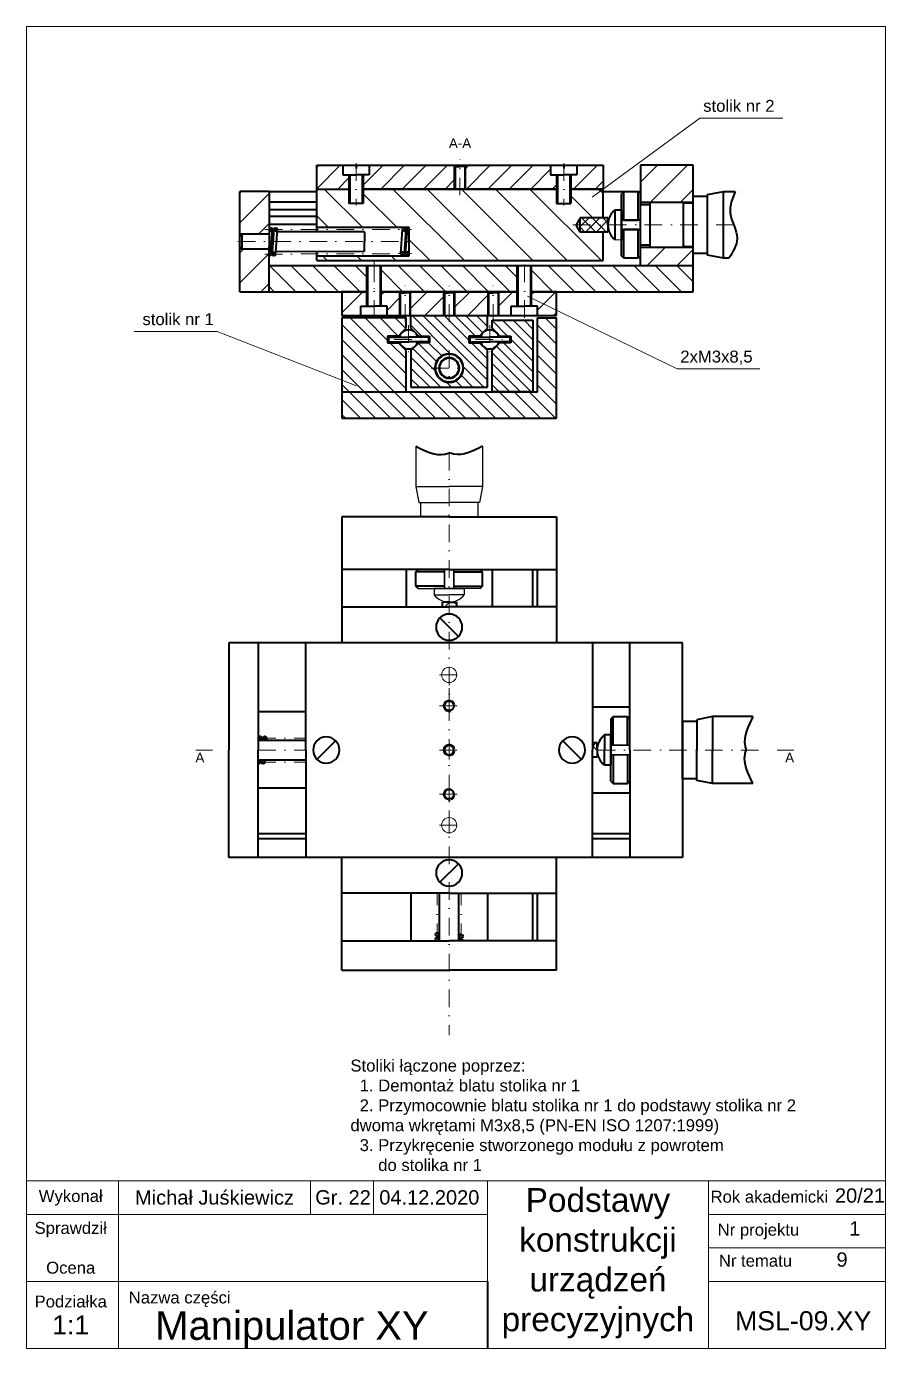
# Model space of a CAD drawing. Header units: millimetres. Extents: x -515 to 1270, y -828 to 914.
# Drawn here: x 53.2 to 233.2, y 306.5 to 583.5 of the extents above; entities that cross this region are included whole.
import ezdxf

# ---------------------------------------------------------------- set-up
doc = ezdxf.new("R2010")
doc.units = ezdxf.units.MM
doc.header["$LTSCALE"] = 3
doc.linetypes.add('DASHDOT', pattern=[2.4649, 1.23245, -0.616225, 0, -0.616225])
for name, color, linetype, lineweight in [('cienkie', 7, 'Continuous', 9), ('gwint', 212, 'Continuous', 13), ('kontur', 7, 'Continuous', 20), ('kontury', 7, 'Continuous', 40), ('kreskowanie', 5, 'Continuous', 13), ('opis', 3, 'Continuous', 20), ('osie', 1, 'DASHDOT', 18)]:
    doc.layers.add(name, color=color, linetype=linetype, lineweight=lineweight)
doc.styles.get("Standard").update_dxf_attribs({"font": 'arial.ttf'})
pattern_1 = [(135, (-109.7329, 193.4934), (-1.122532, -1.122532), [])]
pattern_2 = [(225, (380.189, 180.3809), (1.122532, -1.122532), [])]
pattern_3 = [(135, (46.6636, 15.3387), (-1.571545, -1.571545), [])]
pattern_4 = [(135, (46.6636, 15.3387), (-1.122532, -1.122532), [])]
pattern_5 = [(45, (-107.478, 305.533), (-3.14309, 3.14309), [])]

msp = doc.modelspace()

# ---------------------------------------------------------------- hatches: boundary and pattern name
at = {"layer": 'kreskowanie'}
h = msp.add_hatch(dxfattribs=at)
h.set_pattern_fill('ANSI31', color=5)
h.set_pattern_definition([(45, (-107.4782, 305.533), (-2.245064, 2.245064), [])])
h.paths.add_polyline_path([(143.034, 554.186), (142.784, 554.436), (125.034, 554.436), (125.034, 552.436), (123.784, 552.436), (123.784, 549.436), (143.034, 549.436)])
h.paths.add_polyline_path([(120.784, 552.436), (119.534, 552.436), (119.534, 554.436), (114.034, 554.436), (114.034, 549.436), (120.784, 549.436)])
h.paths.add_polyline_path([(163.034, 554.436), (145.284, 554.436), (145.034, 554.186), (145.034, 549.436), (164.284, 549.436), (164.284, 552.436), (163.034, 552.436)])
h.paths.add_polyline_path([(174.034, 554.436), (168.534, 554.436), (168.534, 552.436), (167.284, 552.436), (167.284, 549.436), (174.034, 549.436)])
h = msp.add_hatch(dxfattribs=at)
h.set_pattern_fill('ANSI31', color=5, scale=1.4)
h.set_pattern_definition(pattern_5)
h.paths.add_polyline_path([(181.899, 537.186), (181.899, 533.436), (192.899, 533.436), (192.899, 537.186)])
h.paths.add_polyline_path([(181.899, 554.436), (181.899, 550.436), (181.899, 546.686), (192.899, 546.686), (192.899, 549.936), (192.899, 554.436)])
h = msp.add_hatch(dxfattribs=at)
h.set_pattern_fill('ANSI31', color=5, scale=1.4)
h.set_pattern_definition(pattern_5)
h.paths.add_polyline_path([(97.894, 536.886), (97.894, 532.936), (99.694, 532.936), (99.694, 531.936), (104.034, 531.936), (104.034, 536.886)])
h.paths.add_polyline_path([(104.034, 527.936), (104.034, 531.945), (99.694, 531.945), (99.694, 532.936), (97.894, 532.936), (97.894, 527.936)])
h.paths.add_polyline_path([(104.034, 548.936), (97.894, 548.936), (97.894, 539.986), (104.034, 539.986)])
h = msp.add_hatch(dxfattribs=at)
h.set_pattern_fill('ANSI31', color=5, scale=1.6, angle=90)
h.set_pattern_definition([(135, (-107.478, 305.533), (-3.5921, -3.5921), [])])
h.paths.add_polyline_path([(174.034, 534.436), (174.034, 540.436), (169.234, 540.436), (168.368, 541.936), (169.234, 543.436), (174.034, 543.436), (174.034, 549.436), (167.284, 549.436), (167.284, 546.436), (164.284, 546.436), (164.284, 549.436), (123.784, 549.436), (123.784, 546.436), (122.134, 546.436), (120.784, 546.436), (120.784, 549.436), (114.034, 549.436), (114.034, 541.436), (133.394, 541.436), (133.394, 535.436), (114.034, 535.436), (114.034, 534.436)])
h = msp.add_hatch(dxfattribs=at)
h.set_pattern_fill('ANSI31', color=5, scale=0.5)
h.set_pattern_definition([(45, (-106.9782, 303.533), (-1.122532, 1.122532), [])])
h.paths.add_polyline_path([(175.034, 541.936), (175.034, 543.436), (169.234, 543.436), (169.234, 541.936), (169.234, 540.436), (175.034, 540.436)])
h = msp.add_hatch(dxfattribs=at)
h.set_pattern_fill('ANSI31', color=5, scale=0.5, angle=90)
h.set_pattern_definition([(135, (-106.9782, 303.533), (-1.122532, -1.122532), [])])
h.paths.add_polyline_path([(175.034, 543.436), (169.234, 543.436), (169.234, 541.936), (169.234, 540.436), (175.034, 540.436), (175.034, 541.936)])
h = msp.add_hatch(dxfattribs=at)
h.set_pattern_fill('ANSI31', color=5, angle=90)
h.set_pattern_definition([(135, (-60.8146, 330.194), (-2.245064, -2.245064), [])])
h.paths.add_polyline_path([(124.534, 533.436), (104.034, 533.436), (104.034, 531.936), (107.694, 531.936), (107.694, 530.686), (107.694, 531.936), (104.034, 531.936), (104.034, 527.936), (124.534, 527.936), (124.534, 528.236)])
h.paths.add_polyline_path([(144.739, 533.436), (127.534, 533.436), (127.534, 528.236), (127.534, 527.936), (144.739, 527.936)])
h.paths.add_polyline_path([(156.034, 533.436), (144.739, 533.436), (144.739, 527.936), (160.539, 527.936), (156.034, 528.236)])
h.paths.add_polyline_path([(192.899, 533.436), (159.034, 533.436), (159.034, 528.236), (163.539, 527.936), (192.899, 527.936)])
h = msp.add_hatch(dxfattribs=at)
h.set_pattern_fill('ANSI31', color=5)
h.set_pattern_definition([(45, (46.6636, 15.3387), (-2.245064, 2.245064), [])])
h.paths.add_polyline_path([(140.784, 527.686), (140.534, 527.936), (133.784, 527.936), (133.534, 527.686), (133.534, 522.936), (140.784, 522.936)])
h.paths.add_polyline_path([(150.034, 527.686), (149.784, 527.936), (143.034, 527.936), (142.784, 527.686), (142.784, 522.936), (150.034, 522.936)])
h.paths.add_polyline_path([(156.034, 527.936), (152.284, 527.936), (152.034, 527.686), (152.034, 522.936), (154.784, 522.936), (154.784, 524.936), (156.034, 524.936)])
h.paths.add_polyline_path([(164.284, 524.06), (159.034, 526.619), (159.034, 524.936), (160.284, 524.936), (160.284, 522.936), (164.284, 522.936)])
h.paths.add_polyline_path([(164.284, 527.936), (159.034, 527.936), (159.034, 526.619), (164.284, 524.06)])
h.paths.add_polyline_path([(131.534, 527.686), (131.284, 527.936), (127.534, 527.936), (127.534, 524.936), (128.784, 524.936), (128.784, 522.936), (131.534, 522.936)])
h.paths.add_polyline_path([(124.534, 527.936), (119.284, 527.936), (119.284, 522.936), (123.284, 522.936), (123.284, 524.936), (124.534, 524.936)])
h = msp.add_hatch(dxfattribs=at)
h.set_pattern_fill('ANSI31', color=5, scale=0.7, angle=90)
h.set_pattern_definition(pattern_3)
h.paths.add_polyline_path([(119.284, 506.936), (119.284, 501.436), (164.284, 501.436), (164.284, 522.436), (160.284, 522.436), (160.284, 506.936)])
h = msp.add_hatch(dxfattribs=at)
h.set_pattern_fill('ANSI31', color=5, scale=0.7, angle=90)
h.set_pattern_definition(pattern_3)
h.paths.add_polyline_path([(128.884, 517.236), (128.884, 518.636), (131.156, 518.636), (132.784, 520.264), (132.784, 522.436), (119.284, 522.436), (119.284, 506.936), (132.784, 506.936), (132.784, 515.607), (131.156, 517.236)])
h = msp.add_hatch(dxfattribs=at)
h.set_pattern_fill('ANSI31', color=5, scale=0.5, angle=90)
h.set_pattern_definition(pattern_4)
h.paths.add_polyline_path([(145.884, 518.636), (148.156, 518.636), (149.784, 520.264), (149.784, 522.936), (133.784, 522.936), (133.784, 520.264), (135.413, 518.636), (137.684, 518.636), (137.684, 517.236), (135.413, 517.236), (133.784, 515.607), (133.784, 507.936), (149.784, 507.936), (149.784, 515.607), (148.156, 517.236), (145.884, 517.236)])
h.paths.add_polyline_path([(141.784, 508.936, -1), (141.784, 514.936, -1)], flags=16)
h.paths.add_polyline_path([(141.784, 509.036, -1), (141.784, 514.836, -1)], flags=0)
h.paths.add_polyline_path([(141.784, 509.786, -1), (141.784, 514.086, -1)], flags=0)
h.paths.add_polyline_path([(141.784, 509.886, -1), (141.784, 513.986, -1)], flags=0)
h = msp.add_hatch(dxfattribs=at)
h.set_pattern_fill('ANSI31', color=5, scale=0.5, angle=90)
h.set_pattern_definition(pattern_4)
h.paths.add_polyline_path([(152.413, 517.236), (150.784, 515.607), (150.784, 506.936), (159.284, 506.936), (159.284, 521.936), (150.784, 521.936), (150.784, 520.264), (152.413, 518.636), (154.684, 518.636), (154.684, 517.236)])
h = msp.add_hatch(dxfattribs=at)
h.set_pattern_fill('ANSI31', color=5, scale=0.5, angle=180)
h.set_pattern_definition(pattern_2)
h.paths.add_polyline_path([(141.784, 462.893), (141.784, 461.898), (140.284, 461.898), (140.284, 462.893)])
h = msp.add_hatch(dxfattribs=at)
h.set_pattern_fill('ANSI31', color=5, angle=90)
h.set_pattern_definition([(135, (46.6636, 24.661), (-2.245064, -2.245064), [])])
h.paths.add_polyline_path([(143.284, 462.893), (141.784, 462.893), (141.784, 461.898), (143.284, 461.898)])
h.paths.add_polyline_path([(141.784, 462.893), (140.284, 462.893), (140.284, 461.898), (141.784, 461.898)])
h = msp.add_hatch(dxfattribs=at)
h.set_pattern_fill('ANSI31', color=5, scale=0.5, angle=180)
h.set_pattern_definition(pattern_2)
h.paths.add_polyline_path([(141.784, 462.893), (141.784, 461.898), (143.284, 461.898), (143.284, 462.893)])
h = msp.add_hatch(dxfattribs=at)
h.set_pattern_fill('ANSI31', color=5, scale=0.5, angle=90)
h.set_pattern_definition(pattern_1)
h.paths.add_polyline_path([(172.78, 431.898), (171.784, 431.898), (171.784, 433.398), (172.78, 433.398)])
h = msp.add_hatch(dxfattribs=at)
h.set_pattern_fill('ANSI31', color=5)
h.set_pattern_definition([(45, (46.6636, 24.661), (-2.245064, 2.245064), [])])
h.paths.add_polyline_path([(172.78, 433.398), (171.784, 433.398), (171.784, 431.898), (171.784, 430.398), (172.78, 430.398), (172.78, 431.898)])
h = msp.add_hatch(dxfattribs=at)
h.set_pattern_fill('ANSI31', color=5, scale=0.5, angle=90)
h.set_pattern_definition(pattern_1)
h.paths.add_polyline_path([(172.78, 431.898), (171.784, 431.898), (171.784, 430.398), (172.78, 430.398)])

# ---------------------------------------------------------------- linework, layer by layer
for p, q in [((177.899, 548.436), (178.399, 548.936)), ((178.399, 548.936), (181.399, 548.936)), ((181.399, 548.936), (181.899, 548.436)), ((192.899, 548.536), (192.899, 549.936)), ((190.899, 546.686), (190.899, 546.536)), ((177.899, 542.936), (177.899, 540.936)), ((177.899, 542.936), (178.399, 542.936)), ((178.399, 542.936), (177.899, 542.936)), ((181.399, 542.936), (181.899, 542.936)), ((181.899, 542.936), (181.399, 542.936)), ((181.899, 540.936), (181.899, 542.936)), ((177.899, 540.936), (178.399, 540.936)), ((178.399, 540.936), (177.899, 540.936)), ((181.399, 540.936), (181.899, 540.936)), ((181.899, 540.936), (181.399, 540.936)), ((177.899, 538.761), (176.586, 538.772)), ((134.784, 495.542), (134.784, 487.102)), ((148.784, 495.542), (148.784, 487.102)), ((134.784, 487.102), (135.434, 483.758)), ((134.784, 487.102), (141.784, 487.102)), ((134.784, 487.102), (141.784, 487.102)), ((148.784, 487.102), (141.784, 487.102)), ((148.784, 487.102), (141.784, 487.102)), ((148.784, 487.102), (148.134, 483.758)), ((135.434, 483.758), (135.784, 483.758)), ((135.434, 483.758), (141.784, 483.758)), ((135.784, 483.758), (135.784, 480.758)), ((135.784, 483.758), (141.784, 483.758)), ((148.134, 483.758), (141.784, 483.758)), ((147.784, 483.758), (141.784, 483.758)), ((148.134, 483.758), (147.784, 483.758)), ((147.784, 483.758), (147.784, 480.758)), ((135.784, 480.758), (141.784, 480.758)), ((137.184, 480.758), (141.784, 480.758)), ((147.784, 480.758), (141.784, 480.758)), ((146.384, 480.758), (141.784, 480.758)), ((140.784, 465.758), (140.784, 469.758)), ((140.784, 469.758), (141.784, 469.758)), ((140.784, 469.258), (140.784, 469.758)), ((140.784, 469.758), (140.784, 469.258)), ((140.784, 466.258), (140.784, 469.258)), ((140.784, 469.258), (140.784, 466.258)), ((142.784, 469.758), (141.784, 469.758)), ((142.784, 465.758), (142.784, 469.758)), ((142.784, 469.258), (142.784, 469.758)), ((142.784, 469.758), (142.784, 469.258)), ((142.784, 466.258), (142.784, 469.258)), ((142.784, 469.258), (142.784, 466.258)), ((135.284, 465.758), (138.609, 465.758)), ((135.284, 465.758), (140.784, 465.758)), ((138.609, 465.758), (138.621, 464.445)), ((141.784, 465.758), (138.609, 465.758)), ((138.609, 465.758), (141.784, 465.758)), ((141.784, 465.758), (138.609, 465.758)), ((140.784, 465.758), (140.784, 466.258)), ((140.784, 466.258), (140.784, 465.758)), ((141.784, 465.758), (140.784, 465.758)), ((141.784, 465.758), (142.784, 465.758)), ((141.784, 465.758), (144.959, 465.758)), ((144.959, 465.758), (141.784, 465.758)), ((141.784, 465.758), (144.959, 465.758)), ((142.784, 465.758), (142.784, 466.258)), ((142.784, 466.258), (142.784, 465.758)), ((148.284, 465.758), (142.784, 465.758)), ((144.959, 465.758), (144.948, 464.445)), ((148.284, 465.758), (144.959, 465.758)), ((138.621, 464.445), (141.784, 464.445)), ((138.621, 464.445), (141.784, 464.445)), ((144.948, 464.445), (141.784, 464.445)), ((144.948, 464.445), (141.784, 464.445)), ((175.644, 431.898), (175.644, 432.898)), ((175.644, 432.898), (179.644, 432.898)), ((175.644, 432.898), (176.144, 432.898)), ((176.144, 432.898), (175.644, 432.898)), ((176.144, 432.898), (179.144, 432.898)), ((179.144, 432.898), (176.144, 432.898)), ((179.144, 432.898), (179.644, 432.898)), ((179.644, 432.898), (179.144, 432.898)), ((179.644, 432.898), (179.644, 431.898)), ((175.644, 431.898), (175.644, 430.898)), ((175.644, 430.898), (179.644, 430.898)), ((175.644, 430.898), (176.144, 430.898)), ((176.144, 430.898), (175.644, 430.898)), ((176.144, 430.898), (179.144, 430.898)), ((179.144, 430.898), (176.144, 430.898)), ((179.144, 430.898), (179.644, 430.898)), ((179.644, 430.898), (179.144, 430.898)), ((179.644, 430.898), (179.644, 431.898)), ((190.644, 427.298), (190.644, 431.898))]:
    msp.add_line(p, q)
for start, end in [(217.73158, 270), (270, 322.26842)]:
    msp.add_arc((141.784, 466.893), 4, start, end)
at = {"layer": 'cienkie', "lineweight": 5}
for p, q in [((72.532, 341.656), (72.532, 306.507)), ((112.703, 341.656), (112.703, 334.626)), ((125.933, 341.656), (125.933, 334.626)), ((149.83, 341.656), (149.83, 320.567)), ((196.085, 306.507), (196.085, 341.656)), ((149.83, 334.626), (53.213, 334.626)), ((233.213, 334.626), (196.085, 334.626)), ((233.213, 327.596), (196.085, 327.596)), ((149.83, 320.567), (53.213, 320.567)), ((233.213, 320.567), (196.085, 320.567)), ((53.213, 306.507), (233.213, 306.507))]:
    msp.add_line(p, q, dxfattribs=at)
at = {"layer": 'gwint'}
for p, q in [((142.784, 554.436), (142.784, 549.436)), ((145.284, 554.436), (145.284, 549.436)), ((121.084, 546.436), (121.084, 552.436)), ((123.484, 546.436), (123.484, 552.436)), ((164.584, 546.436), (164.584, 552.436)), ((166.984, 546.436), (166.984, 552.436)), ((124.834, 524.936), (124.834, 533.436)), ((127.234, 524.936), (127.234, 533.436)), ((156.334, 524.936), (156.334, 533.436)), ((158.734, 524.936), (158.734, 533.436)), ((131.284, 527.936), (131.284, 522.936)), ((133.784, 527.936), (133.784, 522.936)), ((140.534, 527.936), (140.534, 522.936)), ((143.034, 527.936), (143.034, 522.936)), ((149.784, 527.936), (149.784, 522.936)), ((152.284, 527.936), (152.284, 522.936))]:
    msp.add_line(p, q, dxfattribs=at)
for centre, start, end in [((141.784, 441.148), 14.48557, 284.48557), ((141.784, 431.898), 14.48557, 180), ((141.784, 431.898), 180, 345.51443), ((141.784, 422.648), 75.51443, 345.51443)]:
    msp.add_arc(centre, 1.25, start, end, dxfattribs=at)
at = {"layer": 'kontur'}
msp.add_line((233.213, 341.656), (53.213, 341.656), dxfattribs=at)
msp.add_lwpolyline([(53.213, 306.507), (233.213, 306.507), (233.213, 583.507), (53.213, 583.507)], close=True, dxfattribs=at)
for centre in [(141.784, 447.648), (141.784, 416.148)]:
    msp.add_circle(centre, 1.6, dxfattribs=at)
at = {"layer": 'kontury'}
for p, q in [((114.034, 554.436), (174.034, 554.436)), ((114.034, 549.436), (114.034, 554.436)), ((119.534, 554.436), (119.534, 552.436)), ((122.284, 554.436), (122.284, 553.736)), ((125.034, 554.436), (125.034, 552.436)), ((142.784, 554.436), (143.034, 554.186)), ((143.034, 554.186), (143.034, 549.436)), ((143.034, 554.186), (144.034, 554.186)), ((145.034, 554.186), (144.034, 554.186)), ((145.284, 554.436), (145.034, 554.186)), ((145.034, 554.186), (145.034, 549.436)), ((163.034, 554.436), (163.034, 552.436)), ((165.784, 554.436), (165.784, 553.736)), ((168.534, 554.436), (168.534, 552.436)), ((174.034, 554.436), (174.034, 549.436)), ((192.899, 554.436), (181.899, 554.436)), ((181.899, 554.436), (181.899, 548.436)), ((192.899, 549.936), (192.899, 554.436)), ((119.534, 552.436), (122.284, 552.436)), ((120.784, 552.436), (120.784, 546.436)), ((125.034, 552.436), (122.284, 552.436)), ((123.784, 552.436), (123.784, 546.436)), ((163.034, 552.436), (165.784, 552.436)), ((164.284, 552.436), (164.284, 546.436)), ((168.534, 552.436), (165.784, 552.436)), ((167.284, 552.436), (167.284, 546.436)), ((104.034, 548.936), (97.894, 548.936)), ((97.894, 527.936), (97.894, 548.936)), ((104.034, 548.936), (104.034, 539.486)), ((104.034, 548.936), (114.034, 548.936)), ((114.034, 540.486), (114.034, 549.436)), ((114.034, 549.436), (120.784, 549.436)), ((164.284, 549.436), (123.784, 549.436)), ((123.784, 549.436), (164.284, 549.436)), ((174.034, 549.436), (167.284, 549.436)), ((167.284, 549.436), (174.034, 549.436)), ((174.034, 548.936), (181.899, 548.936)), ((178.399, 542.936), (178.399, 548.936)), ((178.399, 542.936), (178.399, 548.936)), ((181.399, 542.936), (181.399, 548.936)), ((181.399, 542.936), (181.399, 548.936)), ((192.899, 532.936), (192.899, 549.936)), ((192.899, 539.336), (192.899, 548.536)), ((195.899, 548.286), (199.243, 548.936)), ((199.243, 548.936), (201.706, 548.936)), ((199.243, 534.936), (199.243, 548.936)), ((199.243, 534.936), (199.243, 548.936)), ((104.034, 546.764), (114.034, 546.764)), ((123.784, 546.436), (120.784, 546.436)), ((164.284, 546.436), (167.284, 546.436)), ((177.899, 545.111), (177.899, 548.436)), ((177.899, 542.936), (177.899, 548.436)), ((181.899, 548.436), (181.899, 546.186)), ((181.899, 542.936), (181.899, 548.436)), ((181.899, 546.686), (192.899, 546.686)), ((181.899, 546.186), (183.899, 546.186)), ((181.899, 533.436), (181.899, 546.186)), ((183.899, 537.186), (183.899, 546.686)), ((183.899, 537.686), (183.899, 546.186)), ((190.899, 537.186), (190.899, 546.686)), ((190.899, 546.536), (192.899, 546.536)), ((190.899, 537.336), (190.899, 546.536)), ((192.899, 547.936), (195.899, 547.936)), ((195.899, 547.936), (195.899, 548.286)), ((195.899, 535.586), (195.899, 548.286)), ((195.899, 535.936), (195.899, 547.936)), ((104.034, 545.136), (114.034, 545.136)), ((104.034, 543.736), (114.034, 543.736)), ((169.234, 543.436), (168.368, 541.936)), ((175.034, 543.436), (169.234, 543.436)), ((169.234, 540.436), (169.234, 543.436)), ((175.034, 541.936), (175.034, 543.436)), ((176.586, 545.099), (177.899, 545.111)), ((176.586, 538.772), (176.586, 545.099)), ((176.586, 538.772), (176.586, 545.099)), ((177.899, 545.111), (177.899, 538.761)), ((177.899, 538.761), (177.899, 545.111)), ((177.899, 545.111), (177.899, 538.761)), ((181.899, 542.936), (177.899, 542.936)), ((178.399, 542.936), (181.399, 542.936)), ((181.399, 542.936), (178.399, 542.936)), ((104.034, 542.107), (114.034, 542.107)), ((104.437, 536.288), (104.784, 540.961)), ((105.034, 540.961), (104.695, 536.289)), ((105, 540.486), (104.749, 540.486)), ((105.445, 536.288), (105.784, 540.961)), ((124.034, 540.486), (105.75, 540.486)), ((114.034, 541.436), (133.394, 541.436)), ((124.034, 540.486), (124.034, 538.436)), ((131.644, 535.911), (132.019, 540.961)), ((132.394, 535.911), (132.769, 540.961)), ((132.644, 535.911), (133.019, 540.961)), ((133.394, 535.436), (133.394, 541.436)), ((169.234, 540.436), (168.368, 541.936)), ((175.034, 540.436), (169.234, 540.436)), ((175.034, 541.936), (175.034, 540.436)), ((177.899, 540.936), (181.899, 540.936)), ((177.899, 535.436), (177.899, 540.936)), ((178.399, 540.936), (181.399, 540.936)), ((181.399, 540.936), (178.399, 540.936)), ((178.399, 534.936), (178.399, 540.936)), ((178.399, 534.936), (178.399, 540.936)), ((181.399, 534.936), (181.399, 540.936)), ((181.399, 534.936), (181.399, 540.936)), ((104.034, 539.986), (97.894, 539.986)), ((98.394, 539.986), (97.894, 539.486)), ((98.394, 536.886), (97.894, 537.386)), ((98.394, 536.886), (98.394, 539.986)), ((104.034, 539.486), (104.034, 537.386)), ((104.034, 529.436), (104.034, 537.386)), ((124.034, 536.386), (124.034, 538.436)), ((177.899, 535.436), (177.899, 538.761)), ((183.899, 537.686), (181.899, 537.686)), ((183.899, 539.186), (183.899, 539.686)), ((190.899, 537.836), (190.899, 537.686)), ((192.899, 533.436), (192.899, 539.836)), ((97.894, 536.886), (104.034, 536.886)), ((104.409, 535.813), (104.445, 536.288)), ((104.695, 536.289), (104.437, 536.288)), ((104.695, 536.288), (104.659, 535.813)), ((105.409, 535.813), (105.445, 536.288)), ((124.034, 536.386), (105.445, 536.293)), ((114.034, 534.436), (114.034, 536.336)), ((114.034, 535.436), (133.394, 535.436)), ((178.399, 534.936), (177.899, 535.436)), ((181.399, 534.936), (178.399, 534.936)), ((181.899, 535.436), (181.399, 534.936)), ((192.899, 537.186), (181.899, 537.186)), ((192.899, 537.336), (190.899, 537.336)), ((195.899, 535.936), (192.899, 535.936)), ((195.899, 535.586), (195.899, 535.936)), ((199.243, 534.936), (195.899, 535.586)), ((200.38, 534.936), (199.243, 534.936)), ((104.034, 533.436), (192.899, 533.436)), ((114.034, 534.436), (174.034, 534.436)), ((124.534, 524.936), (124.534, 533.436)), ((127.534, 524.936), (127.534, 533.436)), ((156.034, 524.936), (156.034, 533.436)), ((159.034, 524.936), (159.034, 533.436)), ((192.899, 527.936), (192.899, 533.436)), ((104.034, 527.936), (104.034, 529.436)), ((97.894, 527.936), (124.534, 527.936)), ((119.284, 527.936), (119.284, 522.936)), ((124.534, 527.936), (119.284, 527.936)), ((156.034, 527.936), (127.534, 527.936)), ((156.034, 527.936), (127.534, 527.936)), ((127.534, 527.936), (156.034, 527.936)), ((131.284, 527.936), (131.534, 527.686)), ((131.534, 527.686), (131.534, 522.936)), ((131.534, 527.686), (132.534, 527.686)), ((133.534, 527.686), (132.534, 527.686)), ((133.784, 527.936), (133.534, 527.686)), ((133.534, 527.686), (133.534, 522.936)), ((140.534, 527.936), (140.784, 527.686)), ((140.784, 527.686), (140.784, 522.936)), ((140.784, 527.686), (141.784, 527.686)), ((142.784, 527.686), (141.784, 527.686)), ((143.034, 527.936), (142.784, 527.686)), ((142.784, 527.686), (142.784, 522.936)), ((149.784, 527.936), (150.034, 527.686)), ((150.034, 527.686), (150.034, 522.936)), ((150.034, 527.686), (151.034, 527.686)), ((152.034, 527.686), (151.034, 527.686)), ((152.284, 527.936), (152.034, 527.686)), ((152.034, 527.686), (152.034, 522.936)), ((164.284, 527.936), (159.034, 527.936)), ((159.034, 527.936), (192.899, 527.936)), ((164.284, 522.936), (164.284, 527.936)), ((123.284, 522.936), (123.284, 524.936)), ((123.284, 524.936), (126.034, 524.936)), ((128.784, 524.936), (126.034, 524.936)), ((128.784, 522.936), (128.784, 524.936)), ((154.784, 522.936), (154.784, 524.936)), ((154.784, 524.936), (157.534, 524.936)), ((160.284, 524.936), (157.534, 524.936)), ((160.284, 522.936), (160.284, 524.936)), ((119.284, 522.936), (164.284, 522.936)), ((132.784, 522.436), (119.284, 522.436)), ((119.284, 522.436), (119.284, 501.436)), ((132.784, 520.264), (132.784, 522.436)), ((133.784, 520.264), (133.784, 522.936)), ((149.784, 520.264), (149.784, 522.936)), ((150.784, 521.936), (159.284, 521.936)), ((150.784, 520.264), (150.784, 521.936)), ((159.284, 521.936), (159.284, 506.936)), ((160.284, 506.936), (160.284, 522.436)), ((160.284, 522.436), (164.284, 522.436)), ((164.284, 501.436), (164.284, 522.436)), ((131.156, 518.636), (128.884, 518.636)), ((128.884, 518.636), (128.884, 517.236)), ((129.084, 518.436), (133.284, 518.436)), ((129.084, 518.436), (129.084, 517.436)), ((137.484, 518.436), (133.284, 518.436)), ((135.413, 518.636), (137.684, 518.636)), ((137.484, 518.436), (137.484, 517.436)), ((137.684, 518.636), (137.684, 517.236)), ((148.156, 518.636), (145.884, 518.636)), ((145.884, 518.636), (145.884, 517.236)), ((146.084, 518.436), (150.284, 518.436)), ((146.084, 518.436), (146.084, 517.436)), ((154.484, 518.436), (150.284, 518.436)), ((152.413, 518.636), (154.684, 518.636)), ((154.484, 518.436), (154.484, 517.436)), ((154.684, 518.636), (154.684, 517.236)), ((128.884, 517.236), (131.156, 517.236)), ((129.084, 517.436), (133.284, 517.436)), ((132.784, 506.936), (132.784, 515.607)), ((137.484, 517.436), (133.284, 517.436)), ((133.784, 515.607), (133.784, 507.936)), ((137.684, 517.236), (135.413, 517.236)), ((145.884, 517.236), (148.156, 517.236)), ((146.084, 517.436), (150.284, 517.436)), ((149.784, 507.936), (149.784, 515.607)), ((154.484, 517.436), (150.284, 517.436)), ((150.784, 506.936), (150.784, 515.607)), ((154.684, 517.236), (152.413, 517.236)), ((119.284, 506.936), (160.284, 506.936)), ((133.784, 507.936), (149.784, 507.936)), ((159.284, 506.936), (150.784, 506.936)), ((119.284, 501.436), (164.284, 501.436)), ((141.784, 480.758), (119.284, 480.758)), ((119.284, 480.758), (119.284, 454.398)), ((141.784, 480.758), (164.284, 480.758)), ((164.284, 480.758), (164.284, 454.398)), ((141.784, 469.758), (119.284, 469.758)), ((132.784, 469.758), (132.784, 461.898)), ((134.784, 469.258), (135.284, 469.758)), ((140.784, 469.258), (134.784, 469.258)), ((134.784, 466.258), (134.784, 469.258)), ((141.784, 469.758), (135.284, 469.758)), ((141.784, 469.758), (164.284, 469.758)), ((141.784, 469.758), (148.284, 469.758)), ((142.784, 469.258), (148.784, 469.258)), ((148.784, 469.258), (148.284, 469.758)), ((148.784, 466.258), (148.784, 469.258)), ((150.784, 469.758), (150.784, 461.898)), ((159.284, 461.898), (159.284, 469.758)), ((160.284, 461.898), (160.284, 469.758)), ((140.784, 466.258), (134.784, 466.258)), ((135.284, 465.758), (134.784, 466.258)), ((142.784, 466.258), (148.784, 466.258)), ((148.284, 465.758), (148.784, 466.258)), ((141.784, 462.893), (140.284, 462.893)), ((140.284, 462.893), (140.284, 461.898)), ((141.784, 462.893), (143.284, 462.893)), ((143.284, 462.893), (143.284, 461.898)), ((119.284, 461.898), (141.784, 461.898)), ((164.284, 461.898), (141.784, 461.898)), ((139.84, 459.593), (143.729, 455.703)), ((95.644, 454.398), (95.644, 431.898)), ((190.644, 454.398), (95.644, 454.398)), ((101.784, 454.398), (101.784, 431.898)), ((111.784, 431.898), (111.784, 454.398)), ((171.784, 454.398), (171.784, 431.898)), ((179.644, 431.898), (179.644, 454.398)), ((190.644, 431.898), (190.644, 454.398)), ((179.644, 440.898), (171.784, 440.898)), ((111.784, 439.898), (101.784, 439.898)), ((175.644, 438.398), (176.144, 438.898)), ((175.644, 438.398), (175.644, 435.073)), ((175.644, 438.398), (175.644, 432.898)), ((176.144, 432.898), (176.144, 438.898)), ((176.144, 438.898), (179.144, 438.898)), ((179.144, 432.898), (179.144, 438.898)), ((179.144, 438.898), (179.644, 438.398)), ((179.644, 431.898), (179.644, 438.398)), ((193.644, 437.898), (190.644, 437.898)), ((190.644, 437.898), (190.644, 431.898)), ((196.988, 438.898), (193.644, 438.248)), ((193.644, 438.248), (193.644, 437.898)), ((193.644, 438.248), (193.644, 431.898)), ((193.644, 437.898), (193.644, 431.898)), ((205.429, 438.898), (196.988, 438.898)), ((196.988, 438.898), (196.988, 431.898)), ((196.988, 438.898), (196.988, 431.898)), ((175.644, 435.073), (174.332, 435.062)), ((174.332, 435.062), (174.332, 431.898)), ((174.332, 435.062), (174.332, 431.898)), ((175.644, 431.898), (175.644, 435.073)), ((175.644, 435.073), (175.644, 431.898)), ((175.644, 431.898), (175.644, 435.073)), ((190.644, 436.498), (190.644, 431.898)), ((101.784, 433.948), (111.784, 433.948)), ((102.534, 434.423), (102.499, 433.948)), ((102.784, 434.423), (102.749, 433.948)), ((103.534, 434.423), (103.499, 433.948)), ((117.979, 433.843), (114.09, 429.953)), ((165.59, 433.843), (169.479, 429.953)), ((172.78, 433.398), (171.784, 433.398)), ((172.78, 431.898), (172.78, 433.398)), ((95.644, 409.398), (95.644, 431.898)), ((101.784, 409.398), (101.784, 431.898)), ((101.784, 429.848), (111.784, 429.848)), ((102.159, 429.373), (102.195, 429.848)), ((102.409, 429.373), (102.445, 429.848)), ((103.159, 429.373), (103.195, 429.848)), ((111.784, 431.898), (111.784, 409.398)), ((171.784, 409.398), (171.784, 431.898)), ((172.78, 430.398), (171.784, 430.398)), ((172.78, 431.898), (172.78, 430.398)), ((174.332, 428.734), (174.332, 431.898)), ((174.332, 428.734), (174.332, 431.898)), ((175.644, 431.898), (175.644, 428.723)), ((175.644, 428.723), (175.644, 431.898)), ((175.644, 431.898), (175.644, 428.723)), ((175.644, 425.398), (175.644, 430.898)), ((176.144, 430.898), (176.144, 424.898)), ((179.144, 430.898), (179.144, 424.898)), ((179.644, 431.898), (179.644, 409.398)), ((179.644, 431.898), (179.644, 425.398)), ((190.644, 431.898), (190.644, 409.398)), ((190.644, 425.898), (190.644, 431.898)), ((193.644, 425.548), (193.644, 431.898)), ((193.644, 425.898), (193.644, 431.898)), ((196.988, 424.898), (196.988, 431.898)), ((196.988, 424.898), (196.988, 431.898)), ((175.644, 428.723), (174.332, 428.734)), ((175.644, 425.398), (175.644, 428.723)), ((111.784, 423.898), (101.784, 423.898)), ((175.644, 425.398), (176.144, 424.898)), ((176.144, 424.898), (179.144, 424.898)), ((179.144, 424.898), (179.644, 425.398)), ((193.644, 425.898), (190.644, 425.898)), ((193.644, 425.548), (193.644, 425.898)), ((196.988, 424.898), (193.644, 425.548)), ((205.429, 424.898), (196.988, 424.898)), ((179.644, 422.898), (171.784, 422.898)), ((101.784, 414.398), (111.784, 414.398)), ((101.784, 413.398), (111.784, 413.398)), ((171.784, 414.398), (179.644, 414.398)), ((171.784, 413.398), (179.644, 413.398)), ((190.644, 409.398), (95.644, 409.398)), ((119.284, 385.758), (119.284, 409.398)), ((139.84, 404.203), (143.729, 408.093)), ((164.284, 385.758), (164.284, 409.398)), ((141.784, 401.898), (119.284, 401.898)), ((133.784, 401.898), (133.784, 391.898)), ((139.734, 391.898), (139.734, 401.898)), ((141.784, 401.898), (164.284, 401.898)), ((143.834, 391.898), (143.834, 401.898)), ((149.784, 401.898), (149.784, 391.898)), ((159.284, 391.898), (159.284, 401.898)), ((160.284, 391.898), (160.284, 401.898)), ((139.259, 393.648), (139.734, 393.613)), ((119.284, 391.898), (141.784, 391.898)), ((139.259, 392.898), (139.734, 392.863)), ((139.259, 392.648), (139.734, 392.613)), ((164.284, 391.898), (141.784, 391.898)), ((144.309, 393.273), (143.834, 393.308)), ((144.309, 392.523), (143.834, 392.558)), ((144.309, 392.273), (143.834, 392.308)), ((158.284, 391.898), (149.784, 391.898)), ((119.284, 385.758), (141.784, 385.758)), ((164.284, 385.758), (141.784, 385.758)), ((149.83, 320.567), (149.83, 306.507))]:
    msp.add_line(p, q, dxfattribs=at)
at = {"layer": 'kontury', "lineweight": 5}
msp.add_line((53.213, 306.507), (233.213, 306.507), dxfattribs=at)
at = {"layer": 'kontury'}
for points in [[(174.034, 543.436), (174.034, 549.436)], [(174.034, 534.436), (174.034, 540.436)], [(131.156, 518.636), (132.784, 520.264)], [(135.413, 518.636), (133.784, 520.264)], [(148.156, 518.636), (149.784, 520.264)], [(152.413, 518.636), (150.784, 520.264)], [(132.784, 515.607), (131.156, 517.236)], [(133.784, 515.607), (135.413, 517.236)], [(149.784, 515.607), (148.156, 517.236)], [(150.784, 515.607), (152.413, 517.236)]]:
    msp.add_lwpolyline(points, dxfattribs=at)
for centre, radius in [((104.409, 540.961), 0.375), ((105.409, 540.961), 0.375), ((132.394, 540.961), 0.375), ((105.034, 535.813), 0.375), ((132.019, 535.911), 0.375), ((133.019, 535.911), 0.375), ((141.784, 441.148), 1), ((102.159, 434.423), 0.375), ((103.159, 434.423), 0.375), ((102.784, 429.373), 0.375), ((141.784, 422.648), 1), ((139.259, 393.273), 0.375), ((139.259, 392.273), 0.375), ((144.309, 392.898), 0.375)]:
    msp.add_circle(centre, radius, dxfattribs=at)
for centre, radius, start, end in [((179.034, 541.936), 4, 127.73158, 232.26842), ((133.394, 540.961), 0.375, 90, 270), ((104.034, 535.813), 0.375, 270, 90), ((133.284, 517.936), 2, 90, 165.52249), ((133.284, 517.936), 2, 14.47751, 90), ((150.284, 517.936), 2, 90, 165.52249), ((150.284, 517.936), 2, 14.47751, 90), ((133.284, 517.936), 2, 194.47751, 270), ((133.284, 517.936), 2, 270, 345.52249), ((150.284, 517.936), 2, 194.47751, 270), ((150.284, 517.936), 2, 270, 345.52249), ((141.784, 511.936), 3, 90, 270), ((141.784, 511.936), 2.9, 90, 270), ((141.784, 511.936), 2.15, 90, 270), ((141.784, 511.936), 2.05, 90, 270), ((141.784, 511.936), 3, 270, 90), ((141.784, 511.936), 2.9, 270, 90), ((141.784, 511.936), 2.15, 270, 90), ((141.784, 511.936), 2.05, 270, 90), ((141.784, 457.648), 2.75, 0, 180), ((141.784, 457.648), 2.75, 180, 0), ((176.78, 431.898), 4, 127.73158, 180), ((116.034, 431.898), 2.75, 0, 180), ((141.784, 431.898), 1, 0, 180), ((167.534, 431.898), 2.75, 0, 180), ((101.784, 429.373), 0.375, 270, 90), ((116.034, 431.898), 2.75, 180, 0), ((141.784, 431.898), 1, 180, 360), ((167.534, 431.898), 2.75, 180, 0), ((176.78, 431.898), 4, 180, 232.26842), ((141.784, 406.148), 2.75, 0, 180), ((141.784, 406.148), 2.75, 180, 0), ((144.309, 391.898), 0.375, 0, 180)]:
    msp.add_arc(centre, radius, start, end, dxfattribs=at)
msp.add_spline([(201.706, 548.936), (200.659, 544.464), (202.125, 539.091), (200.38, 534.936)], degree=3, dxfattribs=at)
for points in [[(134.784, 495.542), (136.827, 494.506), (139.181, 493.312), (141.481, 494.041), (141.784, 494.156)], [(148.784, 495.542), (146.741, 494.506), (144.387, 493.312), (142.087, 494.041), (141.784, 494.156)], [(205.429, 438.898), (204.392, 436.855), (203.198, 434.501), (203.927, 432.201), (204.042, 431.898)], [(205.429, 424.898), (204.392, 426.941), (203.198, 429.295), (203.927, 431.595), (204.042, 431.898)]]:
    msp.add_open_spline(points, degree=3, knots=[0, 0, 0, 0, 6.3116943, 7.2707874, 7.2707874, 7.2707874, 7.2707874], dxfattribs=at)
at = {"layer": 'opis'}
for p, q in [((171.713, 547.741), (194.321, 564.293)), ((194.321, 564.293), (211.675, 564.293)), ((158.19, 527.03), (189.527, 511.76)), ((93.15, 519.598), (75.796, 519.598)), ((122.392, 508.221), (93.15, 519.598)), ((189.527, 511.76), (206.881, 511.76)), ((92.176, 431.898), (88.676, 431.898)), ((210.491, 431.898), (213.991, 431.898))]:
    msp.add_line(p, q, dxfattribs=at)
at = {"layer": 'osie'}
for p, q in [((122.284, 554.861), (122.284, 545.972)), ((144.034, 548.124), (144.034, 555.673)), ((165.784, 554.861), (165.784, 545.972)), ((103.185, 540.961), (133.868, 540.961)), ((104.909, 540.961), (103.909, 540.961)), ((104.409, 541.461), (104.409, 540.461)), ((105.909, 540.961), (104.909, 540.961)), ((105.409, 541.461), (105.409, 540.461)), ((132.394, 541.461), (132.394, 540.461)), ((133.394, 541.461), (133.394, 540.461)), ((201.397, 541.936), (165.959, 541.936)), ((97.514, 538.436), (134.62, 538.436)), ((97.514, 538.436), (134.62, 538.436)), ((103.185, 535.813), (133.868, 535.911)), ((104.534, 535.813), (103.534, 535.813)), ((104.034, 536.313), (104.034, 535.313)), ((105.534, 535.813), (104.534, 535.813)), ((105.034, 536.313), (105.034, 535.313)), ((132.019, 536.411), (132.019, 535.411)), ((133.019, 536.411), (133.019, 535.411)), ((126.034, 534.189), (126.034, 526.936)), ((126.034, 522.436), (126.034, 533.993)), ((157.534, 522.436), (157.534, 533.975)), ((132.534, 521.624), (132.534, 529.173)), ((141.784, 521.624), (141.784, 529.173)), ((151.034, 521.624), (151.034, 529.173)), ((133.284, 520.936), (133.284, 514.936)), ((150.284, 520.936), (150.284, 514.936)), ((130.284, 517.936), (136.284, 517.936)), ((141.784, 515.686), (141.784, 508.186)), ((147.284, 517.936), (153.284, 517.936)), ((138.034, 511.936), (145.534, 511.936)), ((141.784, 494.156), (141.784, 372.142)), ((141.784, 445.648), (141.784, 449.648)), ((141.784, 445.648), (141.784, 449.648)), ((139.784, 447.648), (143.784, 447.648)), ((141.784, 441.148), (141.784, 445.148)), ((139.784, 441.148), (143.784, 441.148)), ((141.784, 439.148), (141.784, 443.148)), ((101.784, 434.423), (111.784, 434.423)), ((141.784, 431.898), (141.784, 433.898)), ((101.784, 431.898), (111.784, 431.898)), ((101.784, 429.373), (111.784, 429.373)), ((139.784, 431.898), (143.784, 431.898)), ((139.784, 431.898), (143.784, 431.898)), ((141.784, 431.898), (141.784, 429.898)), ((206.576, 431.898), (172.78, 431.898)), ((141.784, 424.648), (141.784, 420.648)), ((139.784, 422.648), (143.784, 422.648)), ((139.784, 416.148), (143.784, 416.148)), ((141.784, 418.148), (141.784, 414.148)), ((141.784, 418.148), (141.784, 414.148)), ((139.259, 391.898), (139.259, 401.898)), ((144.309, 391.898), (144.309, 401.898))]:
    msp.add_line(p, q, dxfattribs=at)

# ---------------------------------------------------------------- texts
at = {"layer": 'opis'}
for s, width, gutter_width, heights, insert, char_height, attachment_point in [('stolik nr 2', 17.72588, 12.5, [0], (195.005, 568.121), 2.5, 1), ('A-A', 18.46606, 10, [0], (141.732, 560.047), 2, 1), ('stolik nr 1', 17.72588, 12.5, [0], (92.466, 523.427), 2.5, 3), ('2xM3x8,5', 17.72588, 12.5, [0], (190.211, 515.589), 2.5, 1), ('A', 4.51038, 10, [0], (88.622, 431.333), 2, 1), ('A', 4.51038, 10, [0], (214.045, 431.333), 2, 3), ('\\pxqc;Wykonał', 20.0851, 12.5, [6.933], (62.49, 338.084), 2.5, 5), ('Michał Juśkiewicz', 40.17019, 12.5, [0], (92.617, 338.141), 3, 5), ('Podstawy konstrukcji urządzeń precyzyjnych', 48.25529, 12.5, [0], (172.958, 324.387), 5, 5), ('Rok akademicki', 25.70246, 12.5, [7.222], (196.549, 338.302), 2.5, 4), ('\\pxqc;Sprawdził\\P\\POcena', 20.0851, 12.5, [0], (62.49, 327.596), 2.5, 5), ('Podziałka\\P{\\H1.6x;1:1}', 20.0851, 12.5, [0], (62.49, 313.537), 2.5, 5)]:
    msp.add_mtext_dynamic_manual_height_columns(s, width=width, gutter_width=gutter_width, heights=heights, dxfattribs=dict(at, insert=insert, char_height=char_height, attachment_point=attachment_point))
at = {"layer": 'opis', "attachment_point": 1}
for s, insert, char_height, width in [('Stoliki łączone poprzez: \\P  1. Demontaż blatu stolika nr 1\\P  2. Przymocownie blatu stolika nr 1 do podstawy stolika nr 2 ^I       dwoma wkrętami M3x8,5 (PN-EN ISO 1207:1999)\\P  3. Przykręcenie stworzonego modułu z powrotem\\P      do stolika nr 1', (121.091, 367.045), 2.5, 105.63498), ('{\\H0.83333x;Nr projektu      }    1', (198.048, 333.151), 3, 28.8553), ('Nazwa części', (74.639, 318.461), 2.5, 53.4951)]:
    msp.add_mtext(s, dxfattribs=dict(at, insert=insert, char_height=char_height, width=width))
for s, insert, char_height in [('Gr. 22', (113.717, 339.688), 3), ('04.12.2020', (127.134, 339.688), 3), ('20/21', (222.613, 340.069), 3), ('{\\H0.83333x;Nr tematu}        9', (198.287, 326.659), 3), ('Manipulator XY', (80.183, 314.335), 6), ('MSL-09.XY', (201.68, 314.335), 4)]:
    msp.add_mtext(s, dxfattribs=dict(at, insert=insert, char_height=char_height))

doc.saveas('drawing.dxf')
